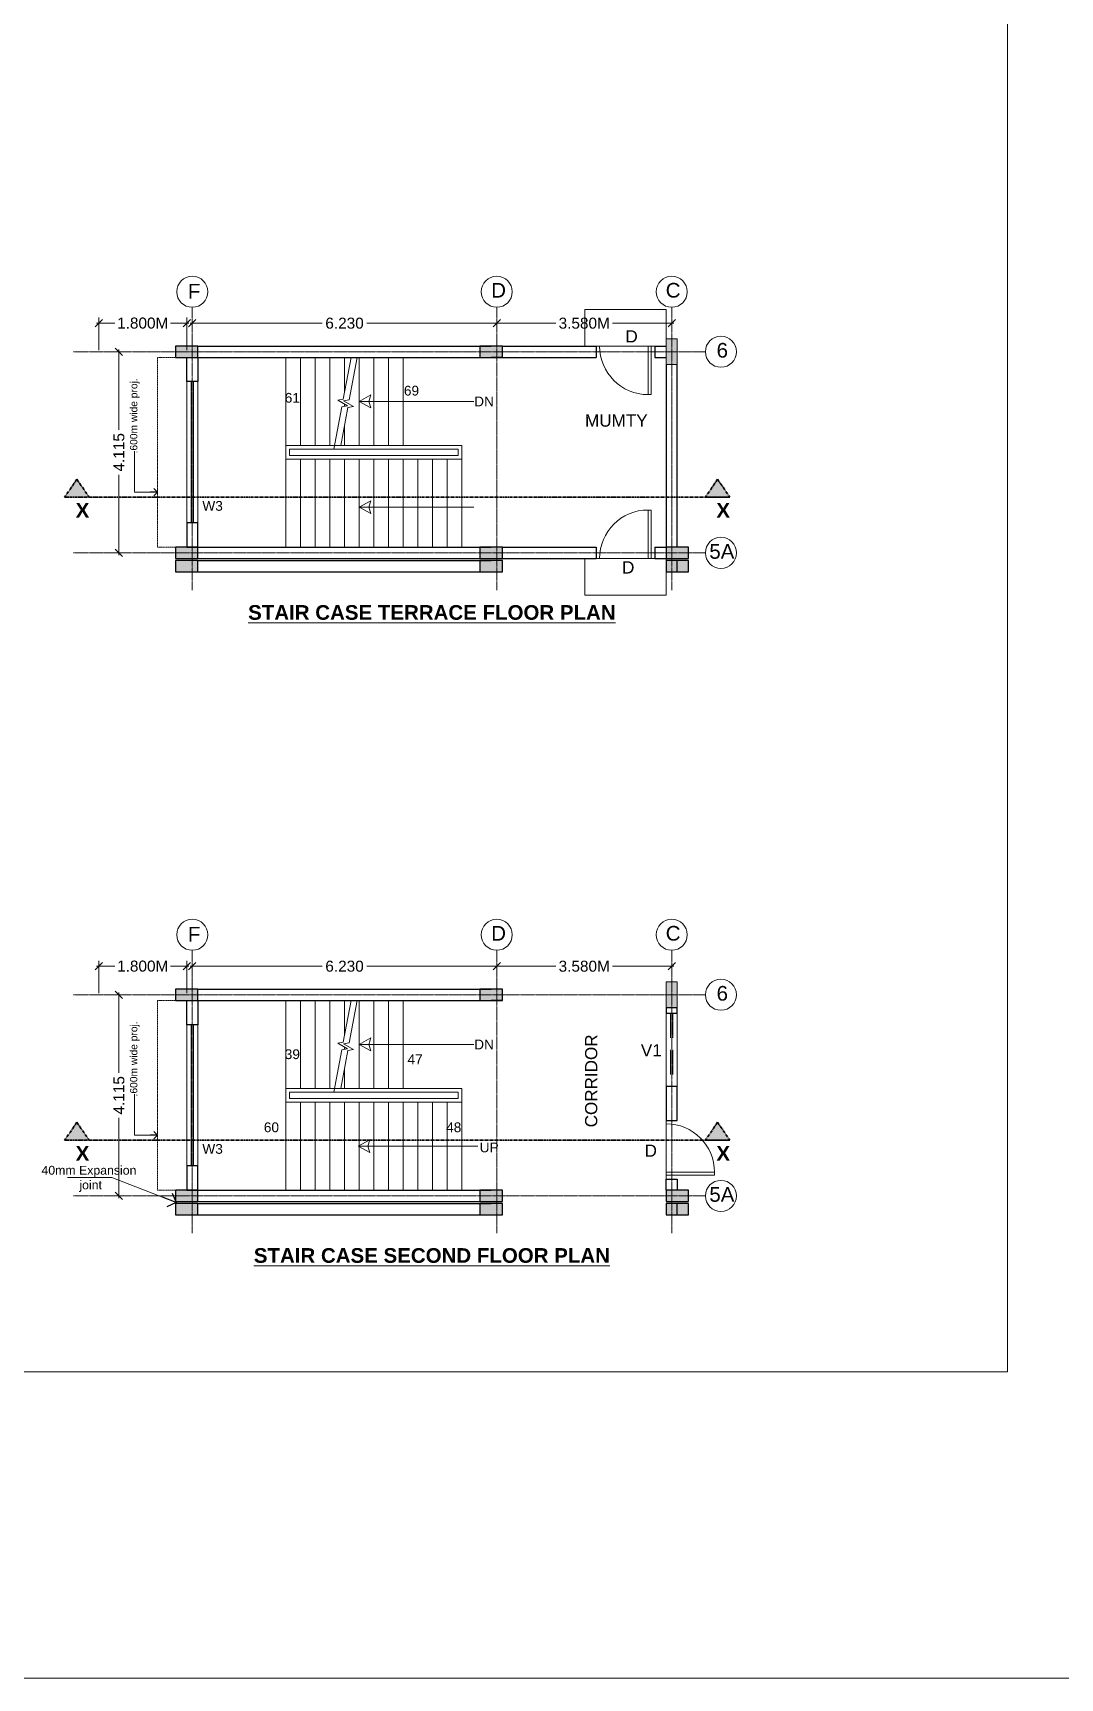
# Model space of a CAD drawing. Header units: metres. Extents: x 1545540 to 2027037, y 435419 to 693806.
# Drawn here: x 1655697 to 1676717, y 435419 to 469073 of the extents above; entities that cross this region are included whole.
import ezdxf

# ---------------------------------------------------------------- set-up
doc = ezdxf.new("R2010")
doc.units = ezdxf.units.M
doc.header["$LTSCALE"] = 1000
doc.header["$PDMODE"] = 35
doc.linetypes.add('CENTER', pattern=[2, 1.25, -0.25, 0.25, -0.25])
doc.linetypes.add('DASHED', pattern=[0.75, 0.5, -0.25])
doc.layers.get('Defpoints').update_dxf_attribs({"lineweight": 18})
for name, color, linetype, lineweight in [('- WALL', 7, 'Continuous', 30), ('Col-Hatch', 9, 'Continuous', 13), ('coloum hatch', 254, 'Continuous', 9), ('Column', 252, 'Continuous', 30), ('Dim', 6, 'Continuous', 15), ('dimension', 6, 'Continuous', 13), ('Door', 54, 'Continuous', 13), ('grid', 21, 'CENTER', 15), ('gride dimen', 3, 'Continuous', 13), ('Hidden', 1, 'DASHED', 18), ('Section Line', 135, 'CENTER', 35), ('Stair', 2, 'Continuous', 15), ('Text-1', 240, 'Continuous', 15), ('Ventilator', 6, 'DASHED', 18), ('Wall', 7, 'Continuous', 30), ('Window', 150, 'Continuous', 15), ('Window-Wall', 7, 'Continuous', 18)]:
    doc.layers.add(name, color=color, linetype=linetype, lineweight=lineweight)
doc.styles.add('dim-stylus bt', font='arial.ttf')
doc.styles.add('L120', font='simplex.shx', dxfattribs={"height": 1})
doc.styles.add('style1', font='')
doc.styles.get('style1').set_extended_font_data('Century Gothic')
doc.dimstyles.new('1      100 (big)', dxfattribs={"dimscale": 75, "dimtxt": 5, "dimasz": 3.5, "dimexe": 1.5, "dimexo": 2, "dimgap": 1, "dimtad": 0, "dimdec": 3, "dimlfac": 0.001, "dimzin": 0, "dimdsep": 46, "dimtxsty": 'dim-stylus bt', "dimblk": 'OBLIQUE', "dimcen": 0, "dimdle": 0.6, "dimclrd": 256, "dimclre": 7, "dimclrt": 256, "dimadec": 0, "dimazin": 0, "dimtfac": 0.7, "dimtdec": 3, "dimtofl": 0, "dimtmove": 1, "dimatfit": 3, "dimldrblk": 'OPEN90', "dimfxl": 0, "dimtolj": 1, "dimtzin": 0, "dimlwd": 15, "dimlwe": 15, "dimarcsym": 0})

# ---------------------------------------------------------------- blocks, each defined once
blk = doc.blocks.new('CC')
at = {"layer": 'Col-Hatch', "ltscale": 0.05}
blk.add_hatch(color=256, dxfattribs=at).paths.add_polyline_path([(4078.606, 341.328), (4078.606, 341.098), (4079.066, 341.098), (4079.066, 341.328)])
at = {"layer": 'Column'}
blk.add_lwpolyline([(4078.606, 341.328), (4079.066, 341.328), (4079.066, 341.098), (4078.606, 341.098)], close=True, dxfattribs=at)
blk = doc.blocks.new('DFG')
at = {"layer": 'Col-Hatch', "ltscale": 0.05}
blk.add_hatch(color=256, dxfattribs=at).paths.add_polyline_path([(3557.561, -332.074), (3557.561, -332.304), (3557.031, -332.304), (3557.031, -332.074)])
blk.add_lwpolyline([(3557.561, -332.074), (3557.561, -332.304), (3557.031, -332.304), (3557.031, -332.074), (3557.561, -332.074)], dxfattribs=at)
blk = doc.blocks.new('_Oblique')
at = {"color": 0, "linetype": 'ByBlock', "lineweight": -2}
blk.add_line((-0.5, -0.5), (0.5, 0.5), dxfattribs=at)
blk = doc.blocks.new('*D59')
at = {"layer": 'Defpoints', "color": 0, "ltscale": 0.05, "transparency": 16777216}
for p in [(1658844, 449982), (1657044, 449282), (1658844, 449282)]:
    blk.add_point(p, dxfattribs=at)
at = {"layer": 'gride dimen', "lineweight": 15, "ltscale": 0.05, "transparency": 16777216}
for p, q in [((1656999, 449982), (1657374, 449982)), ((1658889, 449982), (1658514, 449982))]:
    blk.add_line(p, q, dxfattribs=at)
at = {"layer": 'gride dimen', "color": 7, "lineweight": 15, "ltscale": 0.05, "transparency": 16777216}
for p, q in [((1657044, 449432), (1657044, 450094)), ((1658844, 449432), (1658844, 450094))]:
    blk.add_line(p, q, dxfattribs=at)
at = {"layer": 'gride dimen', "lineweight": 15, "ltscale": 0.05, "transparency": 16777216, "xscale": 150, "yscale": 150, "zscale": 150, "rotation": 180}
blk.add_blockref('_Oblique', (1657044, 449982), dxfattribs=at)
at = {"layer": 'gride dimen', "lineweight": 15, "ltscale": 0.05, "transparency": 16777216, "xscale": 150, "yscale": 150, "zscale": 150}
blk.add_blockref('_Oblique', (1658844, 449982), dxfattribs=at)
at = {"layer": 'gride dimen', "ltscale": 0.05, "transparency": 16777216, "insert": (1657944, 449982), "char_height": 225, "attachment_point": 5, "style": 'dim-stylus bt'}
blk.add_mtext('\\A1;1.800M', dxfattribs=at)
blk = doc.blocks.new('_Open90')
at = {"color": 0, "linetype": 'ByBlock', "lineweight": -2}
for p, q in [((0, 0), (-1, 0)), ((-0.5, 0.5), (0, 0)), ((0, 0), (-0.5, -0.5))]:
    blk.add_line(p, q, dxfattribs=at)
blk = doc.blocks.new('D1')
at = {"layer": 'Door', "ltscale": 0.05}
blk.add_line((1615726, 654826), (1615726, 656026), dxfattribs=at)
blk.add_lwpolyline([(1615726, 654904), (1614735, 654904), (1614735, 654964), (1615726, 654964), (1615726, 654904)], dxfattribs=at)
blk.add_arc((1615726, 654964), 992, 90, 180, dxfattribs=at)
blk = doc.blocks.new('*D60')
at = {"layer": 'Defpoints', "color": 0, "ltscale": 0.05, "transparency": 16777216}
for p in [(1658959, 449980), (1658959, 449980), (1665189, 449980)]:
    blk.add_point(p, dxfattribs=at)
at = {"layer": 'gride dimen', "lineweight": 15, "ltscale": 0.05, "transparency": 16777216}
for p, q in [((1658914, 449980), (1661619, 449980)), ((1665234, 449980), (1662529, 449980))]:
    blk.add_line(p, q, dxfattribs=at)
at = {"layer": 'gride dimen', "color": 7, "lineweight": 15, "ltscale": 0.05, "transparency": 16777216}
for p, q in [((1658959, 450130), (1658959, 450093)), ((1665189, 450130), (1665189, 450093))]:
    blk.add_line(p, q, dxfattribs=at)
at = {"layer": 'gride dimen', "lineweight": 15, "ltscale": 0.05, "transparency": 16777216, "xscale": 150, "yscale": 150, "zscale": 150, "rotation": 180}
blk.add_blockref('_Oblique', (1658959, 449980), dxfattribs=at)
at = {"layer": 'gride dimen', "lineweight": 15, "ltscale": 0.05, "transparency": 16777216, "xscale": 150, "yscale": 150, "zscale": 150}
blk.add_blockref('_Oblique', (1665189, 449980), dxfattribs=at)
at = {"layer": 'gride dimen', "ltscale": 0.05, "transparency": 16777216, "insert": (1662074, 449980), "char_height": 225, "attachment_point": 5, "style": 'dim-stylus bt'}
blk.add_mtext('\\A1;6.230 ', dxfattribs=at)
blk = doc.blocks.new('*D61')
at = {"layer": 'Defpoints', "color": 0, "ltscale": 0.05, "transparency": 16777216}
for p in [(1657457, 449397), (1657457, 445282), (1657457, 445282)]:
    blk.add_point(p, dxfattribs=at)
at = {"layer": 'gride dimen', "color": 7, "lineweight": 15, "ltscale": 0.05, "transparency": 16777216}
for p, q in [((1657307, 449397), (1657345, 449397)), ((1657307, 445282), (1657345, 445282))]:
    blk.add_line(p, q, dxfattribs=at)
at = {"layer": 'gride dimen', "lineweight": 15, "ltscale": 0.05, "transparency": 16777216}
for p, q in [((1657457, 449442), (1657457, 447800)), ((1657457, 445237), (1657457, 446880))]:
    blk.add_line(p, q, dxfattribs=at)
at = {"layer": 'gride dimen', "lineweight": 15, "ltscale": 0.05, "transparency": 16777216, "xscale": 150, "yscale": 150, "zscale": 150}
for p, rotation in [((1657457, 449397), 90), ((1657457, 445282), 270)]:
    blk.add_blockref('_Oblique', p, dxfattribs=dict(at, rotation=rotation))
at = {"layer": 'gride dimen', "ltscale": 0.05, "transparency": 16777216, "insert": (1657457, 447340), "char_height": 225, "attachment_point": 5, "rotation": 90, "style": 'dim-stylus bt'}
blk.add_mtext('\\A1;4.115 ', dxfattribs=at)
blk = doc.blocks.new('*D62')
at = {"layer": 'Defpoints', "color": 0, "ltscale": 0.05, "transparency": 16777216}
for p in [(1665189, 449980), (1668769, 449980), (1668769, 449980)]:
    blk.add_point(p, dxfattribs=at)
at = {"layer": 'gride dimen', "lineweight": 15, "ltscale": 0.05, "transparency": 16777216}
for p, q in [((1665144, 449980), (1666398, 449980)), ((1668814, 449980), (1667560, 449980))]:
    blk.add_line(p, q, dxfattribs=at)
at = {"layer": 'gride dimen', "color": 7, "lineweight": 15, "ltscale": 0.05, "transparency": 16777216}
for p, q in [((1665189, 450130), (1665189, 450093)), ((1668769, 450130), (1668769, 450093))]:
    blk.add_line(p, q, dxfattribs=at)
at = {"layer": 'gride dimen', "lineweight": 15, "ltscale": 0.05, "transparency": 16777216, "xscale": 150, "yscale": 150, "zscale": 150, "rotation": 180}
blk.add_blockref('_Oblique', (1665189, 449980), dxfattribs=at)
at = {"layer": 'gride dimen', "lineweight": 15, "ltscale": 0.05, "transparency": 16777216, "xscale": 150, "yscale": 150, "zscale": 150}
blk.add_blockref('_Oblique', (1668769, 449980), dxfattribs=at)
at = {"layer": 'gride dimen', "ltscale": 0.05, "transparency": 16777216, "insert": (1666979, 449980), "char_height": 225, "attachment_point": 5, "style": 'dim-stylus bt'}
blk.add_mtext('\\A1;3.580M', dxfattribs=at)
blk = doc.blocks.new('*D63')
at = {"layer": 'Defpoints', "color": 0, "ltscale": 0.05, "transparency": 16777216}
for p in [(1658844, 463136), (1657044, 462436), (1658844, 462436)]:
    blk.add_point(p, dxfattribs=at)
at = {"layer": 'gride dimen', "lineweight": 15, "ltscale": 0.05, "transparency": 16777216}
for p, q in [((1656999, 463136), (1657374, 463136)), ((1658889, 463136), (1658514, 463136))]:
    blk.add_line(p, q, dxfattribs=at)
at = {"layer": 'gride dimen', "color": 7, "lineweight": 15, "ltscale": 0.05, "transparency": 16777216}
for p, q in [((1657044, 462586), (1657044, 463248)), ((1658844, 462586), (1658844, 463248))]:
    blk.add_line(p, q, dxfattribs=at)
at = {"layer": 'gride dimen', "lineweight": 15, "ltscale": 0.05, "transparency": 16777216, "xscale": 150, "yscale": 150, "zscale": 150, "rotation": 180}
blk.add_blockref('_Oblique', (1657044, 463136), dxfattribs=at)
at = {"layer": 'gride dimen', "lineweight": 15, "ltscale": 0.05, "transparency": 16777216, "xscale": 150, "yscale": 150, "zscale": 150}
blk.add_blockref('_Oblique', (1658844, 463136), dxfattribs=at)
at = {"layer": 'gride dimen', "ltscale": 0.05, "transparency": 16777216, "insert": (1657944, 463136), "char_height": 225, "attachment_point": 5, "style": 'dim-stylus bt'}
blk.add_mtext('\\A1;1.800M', dxfattribs=at)
blk = doc.blocks.new('*D64')
at = {"layer": 'Defpoints', "color": 0, "ltscale": 0.05, "transparency": 16777216}
for p in [(1658959, 463134), (1658959, 463134), (1665189, 463134)]:
    blk.add_point(p, dxfattribs=at)
at = {"layer": 'gride dimen', "lineweight": 15, "ltscale": 0.05, "transparency": 16777216}
for p, q in [((1658914, 463134), (1661619, 463134)), ((1665234, 463134), (1662529, 463134))]:
    blk.add_line(p, q, dxfattribs=at)
at = {"layer": 'gride dimen', "color": 7, "lineweight": 15, "ltscale": 0.05, "transparency": 16777216}
for p, q in [((1658959, 463284), (1658959, 463247)), ((1665189, 463284), (1665189, 463247))]:
    blk.add_line(p, q, dxfattribs=at)
at = {"layer": 'gride dimen', "lineweight": 15, "ltscale": 0.05, "transparency": 16777216, "xscale": 150, "yscale": 150, "zscale": 150, "rotation": 180}
blk.add_blockref('_Oblique', (1658959, 463134), dxfattribs=at)
at = {"layer": 'gride dimen', "lineweight": 15, "ltscale": 0.05, "transparency": 16777216, "xscale": 150, "yscale": 150, "zscale": 150}
blk.add_blockref('_Oblique', (1665189, 463134), dxfattribs=at)
at = {"layer": 'gride dimen', "ltscale": 0.05, "transparency": 16777216, "insert": (1662074, 463134), "char_height": 225, "attachment_point": 5, "style": 'dim-stylus bt'}
blk.add_mtext('\\A1;6.230 ', dxfattribs=at)
blk = doc.blocks.new('*D65')
at = {"layer": 'Defpoints', "color": 0, "ltscale": 0.05, "transparency": 16777216}
for p in [(1657457, 462551), (1657457, 458436), (1657457, 458436)]:
    blk.add_point(p, dxfattribs=at)
at = {"layer": 'gride dimen', "color": 7, "lineweight": 15, "ltscale": 0.05, "transparency": 16777216}
for p, q in [((1657307, 462551), (1657345, 462551)), ((1657307, 458436), (1657345, 458436))]:
    blk.add_line(p, q, dxfattribs=at)
at = {"layer": 'gride dimen', "lineweight": 15, "ltscale": 0.05, "transparency": 16777216}
for p, q in [((1657457, 462596), (1657457, 460954)), ((1657457, 458391), (1657457, 460034))]:
    blk.add_line(p, q, dxfattribs=at)
at = {"layer": 'gride dimen', "lineweight": 15, "ltscale": 0.05, "transparency": 16777216, "xscale": 150, "yscale": 150, "zscale": 150}
for p, rotation in [((1657457, 462551), 90), ((1657457, 458436), 270)]:
    blk.add_blockref('_Oblique', p, dxfattribs=dict(at, rotation=rotation))
at = {"layer": 'gride dimen', "ltscale": 0.05, "transparency": 16777216, "insert": (1657457, 460494), "char_height": 225, "attachment_point": 5, "rotation": 90, "style": 'dim-stylus bt'}
blk.add_mtext('\\A1;4.115 ', dxfattribs=at)
blk = doc.blocks.new('*D66')
at = {"layer": 'Defpoints', "color": 0, "ltscale": 0.05, "transparency": 16777216}
for p in [(1665189, 463134), (1668769, 463134), (1668769, 463134)]:
    blk.add_point(p, dxfattribs=at)
at = {"layer": 'gride dimen', "lineweight": 15, "ltscale": 0.05, "transparency": 16777216}
for p, q in [((1665144, 463134), (1666398, 463134)), ((1668814, 463134), (1667560, 463134))]:
    blk.add_line(p, q, dxfattribs=at)
at = {"layer": 'gride dimen', "color": 7, "lineweight": 15, "ltscale": 0.05, "transparency": 16777216}
for p, q in [((1665189, 463284), (1665189, 463247)), ((1668769, 463284), (1668769, 463247))]:
    blk.add_line(p, q, dxfattribs=at)
at = {"layer": 'gride dimen', "lineweight": 15, "ltscale": 0.05, "transparency": 16777216, "xscale": 150, "yscale": 150, "zscale": 150, "rotation": 180}
blk.add_blockref('_Oblique', (1665189, 463134), dxfattribs=at)
at = {"layer": 'gride dimen', "lineweight": 15, "ltscale": 0.05, "transparency": 16777216, "xscale": 150, "yscale": 150, "zscale": 150}
blk.add_blockref('_Oblique', (1668769, 463134), dxfattribs=at)
at = {"layer": 'gride dimen', "ltscale": 0.05, "transparency": 16777216, "insert": (1666979, 463134), "char_height": 225, "attachment_point": 5, "style": 'dim-stylus bt'}
blk.add_mtext('\\A1;3.580M', dxfattribs=at)

msp = doc.modelspace()

# ---------------------------------------------------------------- hatches: boundary and pattern name
at = {"layer": 'Col-Hatch', "ltscale": 0.05}
for points in [[(1659073.8225, 462666.2658), (1659073.8225, 462436.2658), (1658613.8225, 462436.2658), (1658613.8225, 462666.2658)], [(1665303.8225, 462666.2658), (1665303.8225, 462436.2658), (1664843.8225, 462436.2658), (1664843.8225, 462666.2658)], [(1659073.8225, 458551.2658), (1659073.8225, 458321.2658), (1658613.8225, 458321.2658), (1658613.8225, 458551.2658)], [(1665303.8225, 458551.2658), (1665303.8225, 458321.2658), (1664843.8225, 458321.2658), (1664843.8225, 458551.2658)], [(1659073.8225, 449512.3436), (1659073.8225, 449282.3436), (1658613.8225, 449282.3436), (1658613.8225, 449512.3436)], [(1665303.8225, 449512.3436), (1665303.8225, 449282.3436), (1664843.8225, 449282.3436), (1664843.8225, 449512.3436)], [(1659073.8225, 445397.3436), (1659073.8225, 445167.3436), (1658613.8225, 445167.3436), (1658613.8225, 445397.3436)], [(1665303.8225, 445397.3436), (1665303.8225, 445167.3436), (1664843.8225, 445167.3436), (1664843.8225, 445397.3436)]]:
    msp.add_hatch(color=256, dxfattribs=at).paths.add_polyline_path(points)
at = {"layer": 'Section Line', "ltscale": 0.05}
for points in [[(1656596.5453, 459943.2608), (1656346.4792, 459573.3327), (1656846.6114, 459573.3327)], [(1669707.8174, 459943.2608), (1669457.7513, 459573.3327), (1669957.8835, 459573.3327)], [(1656596.5453, 446789.3386), (1656346.4792, 446419.4104), (1656846.6114, 446419.4104)], [(1669707.8174, 446789.3386), (1669457.7513, 446419.4104), (1669957.8835, 446419.4104)]]:
    msp.add_hatch(color=256, dxfattribs=at).paths.add_polyline_path(points)

# ---------------------------------------------------------------- linework, layer by layer
at = {"layer": '- WALL'}
for p, q in [((1659073.8225, 462666.2658), (1665073.8225, 462666.2658)), ((1659073.8225, 462436.2658), (1665073.8225, 462436.2658)), ((1665303.8225, 462436.2658), (1665073.8225, 462436.2658)), ((1665303.8225, 462436.2658), (1665303.8225, 462666.2658)), ((1665303.8225, 462666.2658), (1667223.8225, 462666.2658)), ((1665303.8225, 462436.2658), (1667223.8225, 462436.2658)), ((1667223.8225, 462666.2658), (1667223.8225, 462436.2658)), ((1668423.8225, 462666.2658), (1668423.8225, 462436.2658)), ((1668423.8225, 462666.2658), (1668653.8225, 462666.2658)), ((1668423.8225, 462436.2658), (1668653.8225, 462436.2658)), ((1668653.8225, 462286.2658), (1668653.8225, 458551.2658)), ((1668883.8225, 458551.2658), (1668883.8225, 462286.2658)), ((1659073.8225, 458551.2658), (1665073.8225, 458551.2658)), ((1665303.8225, 458551.2658), (1667223.8225, 458551.2658)), ((1667223.8225, 458551.2658), (1667223.8225, 458321.2658)), ((1668423.8225, 458551.2658), (1668423.8225, 458321.2658)), ((1668423.8225, 458551.2658), (1668653.8225, 458551.2658)), ((1659073.8225, 458321.2658), (1665073.8225, 458321.2658)), ((1659073.8225, 458281.2658), (1665073.8225, 458281.2658)), ((1659073.8225, 458281.2658), (1665073.8225, 458281.2658)), ((1659073.8225, 458051.2658), (1665073.8225, 458051.2658)), ((1659073.8225, 458051.2658), (1665073.8225, 458051.2658)), ((1665303.8225, 458321.2658), (1667223.8225, 458321.2658)), ((1668423.8225, 458321.2658), (1668653.8225, 458321.2658)), ((1668883.8225, 458051.2658), (1668883.8225, 458281.2658)), ((1668883.8225, 458051.2658), (1668883.8225, 458281.2658)), ((1659073.8225, 449512.3436), (1665073.8225, 449512.3436)), ((1665303.8225, 449282.3436), (1665303.8225, 449512.3436)), ((1659073.8225, 449282.3436), (1665073.8225, 449282.3436)), ((1665303.8225, 449282.3436), (1665073.8225, 449282.3436)), ((1659073.8225, 445397.3436), (1665073.8225, 445397.3436)), ((1659073.8225, 445167.3436), (1665073.8225, 445167.3436)), ((1659073.8225, 445127.3436), (1665073.8225, 445127.3436)), ((1659073.8225, 445127.3436), (1665073.8225, 445127.3436)), ((1668883.8225, 444897.3436), (1668883.8225, 445127.3436)), ((1668883.8225, 444897.3436), (1668883.8225, 445127.3436)), ((1659073.8225, 444897.3436), (1665073.8225, 444897.3436)), ((1659073.8225, 444897.3436), (1665073.8225, 444897.3436))]:
    msp.add_line(p, q, dxfattribs=at)
for points in [[(1659073.8225, 461938.7658), (1658843.8225, 461938.7658), (1658843.8225, 462436.2658), (1659073.8225, 462436.2658)], [(1659073.8225, 459048.7658), (1658843.8225, 459048.7658), (1658843.8225, 458551.2658), (1659073.8225, 458551.2658)], [(1659073.8225, 448784.8436), (1658843.8225, 448784.8436), (1658843.8225, 449282.3436), (1659073.8225, 449282.3436)], [(1668653.8223, 449017.3435), (1668883.8225, 449017.3435), (1668883.8225, 449132.3436), (1668653.8223, 449132.3436)], [(1668883.8225, 447517.3435), (1668653.8225, 447517.3435), (1668653.8225, 446827.3434), (1668883.8225, 446827.3434)], [(1659073.8225, 445894.8436), (1658843.8225, 445894.8436), (1658843.8225, 445397.3436), (1659073.8225, 445397.3436)], [(1668653.8223, 445627.3435), (1668883.8223, 445627.3435), (1668883.8223, 445397.3435), (1668653.8223, 445397.3435)]]:
    msp.add_lwpolyline(points, close=True, dxfattribs=at)
at = {"layer": 'Column'}
for points in [[(1659073.8225, 462666.2658), (1658613.8225, 462666.2658), (1658613.8225, 462436.2658), (1659073.8225, 462436.2658)], [(1665303.8225, 462666.2658), (1664843.8225, 462666.2658), (1664843.8225, 462436.2658), (1665303.8225, 462436.2658)], [(1659073.8225, 458551.2658), (1658613.8225, 458551.2658), (1658613.8225, 458321.2658), (1659073.8225, 458321.2658)], [(1665303.8225, 458551.2658), (1664843.8225, 458551.2658), (1664843.8225, 458321.2658), (1665303.8225, 458321.2658)], [(1659073.8225, 449512.3436), (1658613.8225, 449512.3436), (1658613.8225, 449282.3436), (1659073.8225, 449282.3436)], [(1665303.8225, 449512.3436), (1664843.8225, 449512.3436), (1664843.8225, 449282.3436), (1665303.8225, 449282.3436)], [(1659073.8225, 445397.3436), (1658613.8225, 445397.3436), (1658613.8225, 445167.3436), (1659073.8225, 445167.3436)], [(1665303.8225, 445397.3436), (1664843.8225, 445397.3436), (1664843.8225, 445167.3436), (1665303.8225, 445167.3436)]]:
    msp.add_lwpolyline(points, close=True, dxfattribs=at)
at = {"layer": 'Defpoints', "ltscale": 50}
msp.add_line((2027037.0061, 435418.7361), (1545539.6716, 435418.7361), dxfattribs=at)
msp.add_lwpolyline([(1638071.615, 486873.9158), (1675643.3588, 486873.9158), (1675643.3588, 441684.911), (1638071.615, 441684.911)], close=True, dxfattribs=at)
at = {"layer": 'Dim'}
for p, q in [((1661773.1931, 461536.2658), (1661773.398, 461536.2658)), ((1662373.398, 461536.2658), (1662614.5551, 461667.209)), ((1662373.398, 461536.2658), (1664721.6481, 461536.2658)), ((1662373.398, 461536.2658), (1662614.5551, 461405.3226)), ((1662614.5551, 461667.209), (1662568.6135, 461536.2658)), ((1662614.5551, 461405.3226), (1662568.6135, 461536.2658)), ((1662373.398, 459370.7724), (1662614.5551, 459501.7156)), ((1662614.5551, 459501.7156), (1662568.6135, 459370.7724)), ((1662373.398, 459370.7724), (1664721.6481, 459370.7724)), ((1662373.398, 459370.7724), (1662614.5551, 459239.8292)), ((1662614.5551, 459239.8292), (1662568.6135, 459370.7724)), ((1661773.1931, 448382.3436), (1661773.398, 448382.3436)), ((1662373.398, 448382.3436), (1662614.5551, 448513.2868)), ((1662373.398, 448382.3436), (1664721.6481, 448382.3436)), ((1662373.398, 448382.3436), (1662614.5551, 448251.4004)), ((1662614.5551, 448513.2868), (1662568.6135, 448382.3436)), ((1662614.5551, 448251.4004), (1662568.6135, 448382.3436)), ((1662373.398, 446297.3436), (1664801.5911, 446297.3436))]:
    msp.add_line(p, q, dxfattribs=at)
msp.add_lwpolyline([(1662549.0272, 446298.9587), (1662594.9688, 446429.9019), (1662353.8118, 446298.9587), (1662594.9688, 446168.0155)], close=True, dxfattribs=at)
at = {"layer": 'grid', "ltscale": 0.01}
for p, q in [((1658958.8221, 463460.4721), (1658958.8221, 457673.8239)), ((1665188.8225, 463460.4721), (1665188.8225, 457673.8239)), ((1668768.8225, 463460.4721), (1668768.8225, 457673.8239)), ((1656518.429, 462551.2658), (1669458.7075, 462551.2658)), ((1656518.429, 458436.2658), (1669458.7075, 458436.2658)), ((1658958.8221, 450306.5499), (1658958.8221, 444519.9017)), ((1665188.8225, 450306.5499), (1665188.8225, 444519.9017)), ((1668768.8225, 450306.5499), (1668768.8225, 444519.9017)), ((1656518.429, 449397.3436), (1669458.7075, 449397.3436)), ((1656518.429, 445282.3436), (1669458.7075, 445282.3436))]:
    msp.add_line(p, q, dxfattribs=at)
at = {"layer": 'gride dimen', "ltscale": 0.05}
for centre in [(1658958.8221, 463778.5793), (1665188.8225, 463778.5793), (1668768.8225, 463778.5793), (1669776.8147, 462551.2658), (1669776.8147, 458436.2658), (1658958.8221, 450624.6571), (1665188.8225, 450624.6571), (1668768.8225, 450624.6571), (1669776.8147, 449397.3436), (1669776.8147, 445282.3436)]:
    msp.add_circle(centre, 318.1072, dxfattribs=at)
at = {"layer": 'Hidden', "ltscale": 800}
for p, q in [((1666993.8224, 462666.2658), (1666993.8224, 463416.2658)), ((1666993.8224, 463416.2658), (1668653.8224, 463416.2658)), ((1668653.8225, 462666.2658), (1668653.8224, 463416.2658)), ((1666993.8224, 458321.2658), (1666993.8224, 457571.2658)), ((1668653.8225, 458321.2658), (1668653.8224, 457571.2658)), ((1666993.8224, 457571.2658), (1668653.8224, 457571.2658))]:
    msp.add_line(p, q, dxfattribs=at)
at = {"layer": 'Hidden', "color": 1, "ltscale": 0.005}
for p, q in [((1658843.8225, 462436.2658), (1658243.8225, 462436.2658)), ((1658243.8225, 462436.2658), (1658243.8225, 458551.2658)), ((1658843.8225, 458551.2658), (1658243.8225, 458551.2658)), ((1658843.8225, 449282.3436), (1658243.8225, 449282.3436)), ((1658243.8225, 449282.3436), (1658243.8225, 445397.3436)), ((1658843.8225, 445397.3436), (1658243.8225, 445397.3436))]:
    msp.add_line(p, q, dxfattribs=at)
at = {"layer": 'Section Line', "ltscale": 0.05}
for p, q in [((1656596.5453, 459943.2608), (1656346.4792, 459573.3327)), ((1656596.5453, 459943.2608), (1656846.6114, 459573.3327)), ((1669707.8174, 459943.2608), (1669457.7513, 459573.3327)), ((1669707.8174, 459943.2608), (1669957.8835, 459573.3327)), ((1656346.4792, 459573.3327), (1669957.8835, 459573.3327)), ((1656346.4792, 459573.3327), (1656846.6114, 459573.3327)), ((1669457.7513, 459573.3327), (1669957.8835, 459573.3327)), ((1656596.5453, 446789.3386), (1656346.4792, 446419.4104)), ((1656596.5453, 446789.3386), (1656846.6114, 446419.4104)), ((1669707.8174, 446789.3386), (1669457.7513, 446419.4104)), ((1669707.8174, 446789.3386), (1669957.8835, 446419.4104)), ((1656346.4792, 446419.4104), (1669957.8835, 446419.4104)), ((1656346.4792, 446419.4104), (1656846.6114, 446419.4104)), ((1669457.7513, 446419.4104), (1669957.8835, 446419.4104))]:
    msp.add_line(p, q, dxfattribs=at)
at = {"layer": 'Stair'}
for p, q in [((1660873.398, 462436.2658), (1660873.398, 458551.2658)), ((1661173.398, 462436.2658), (1661173.398, 460636.2658)), ((1661473.398, 462436.2658), (1661473.398, 460636.2658)), ((1661773.398, 462436.2658), (1661773.398, 460636.2658)), ((1662073.398, 462436.2658), (1662073.398, 461715.9789)), ((1662373.398, 462436.2658), (1662373.398, 460636.2658)), ((1662673.398, 462436.2658), (1662673.398, 460636.2658)), ((1662973.398, 462436.2658), (1662973.398, 460636.2658)), ((1663273.398, 462436.2658), (1663273.398, 460636.2658)), ((1665073.8225, 462436.2658), (1664103.8225, 462436.2658)), ((1662073.398, 461549.8366), (1662073.398, 461536.2658)), ((1662073.398, 461477.2513), (1662073.398, 461432.4333)), ((1662073.398, 461051.8836), (1662073.398, 460636.2658)), ((1660873.398, 460636.2658), (1664473.398, 460636.2658)), ((1660948.398, 460561.2658), (1664398.398, 460561.2658)), ((1660948.398, 460561.2658), (1660948.398, 460426.2658)), ((1660948.398, 460426.2658), (1664398.398, 460426.2658)), ((1664398.398, 460426.2658), (1664398.398, 460561.2658)), ((1664473.398, 460351.2658), (1664473.398, 460636.2658)), ((1660873.398, 460351.2658), (1664473.398, 460351.2658)), ((1661173.398, 460351.2658), (1661173.398, 458551.2658)), ((1661473.398, 460351.2658), (1661473.398, 458551.2658)), ((1661773.398, 460351.2658), (1661773.398, 458551.2658)), ((1662073.398, 460351.2658), (1662073.398, 458551.2658)), ((1662373.398, 460351.2658), (1662373.398, 458551.2658)), ((1662673.398, 460351.2658), (1662673.398, 458551.2658)), ((1662973.398, 460351.2658), (1662973.398, 458551.2658)), ((1663273.398, 460351.2658), (1663273.398, 458551.2658)), ((1663573.398, 460351.2658), (1663573.398, 458551.2658)), ((1663873.398, 460351.2658), (1663873.398, 458551.2658)), ((1664173.398, 460351.2658), (1664173.398, 458551.2658)), ((1664473.398, 460351.2658), (1664473.398, 458551.2658)), ((1660873.398, 449282.3436), (1660873.398, 445397.3436)), ((1661173.398, 449282.3436), (1661173.398, 447482.3436)), ((1661473.398, 449282.3436), (1661473.398, 447482.3436)), ((1661773.398, 449282.3436), (1661773.398, 447482.3436)), ((1662073.398, 449282.3436), (1662073.398, 448562.0567)), ((1662373.398, 449282.3436), (1662373.398, 447482.3436)), ((1662673.398, 449282.3436), (1662673.398, 447482.3436)), ((1662973.398, 449282.3436), (1662973.398, 447482.3436)), ((1663273.398, 449282.3436), (1663273.398, 447482.3436)), ((1665073.8225, 449282.3436), (1664103.8225, 449282.3436)), ((1662073.398, 448395.9144), (1662073.398, 448382.3436)), ((1662073.398, 448323.3291), (1662073.398, 448278.511)), ((1662073.398, 447897.9614), (1662073.398, 447482.3436)), ((1660873.398, 447482.3436), (1664473.398, 447482.3436)), ((1660948.398, 447407.3436), (1664398.398, 447407.3436)), ((1660948.398, 447407.3436), (1660948.398, 447272.3436)), ((1660948.398, 447272.3436), (1664398.398, 447272.3436)), ((1664398.398, 447272.3436), (1664398.398, 447407.3436)), ((1664473.398, 447197.3436), (1664473.398, 447482.3436)), ((1660873.398, 447197.3436), (1664473.398, 447197.3436)), ((1661173.398, 447197.3436), (1661173.398, 445397.3436)), ((1661473.398, 447197.3436), (1661473.398, 445397.3436)), ((1661773.398, 447197.3436), (1661773.398, 445397.3436)), ((1662073.398, 447197.3436), (1662073.398, 445397.3436)), ((1662373.398, 447197.3436), (1662373.398, 445397.3436)), ((1662673.398, 447197.3436), (1662673.398, 445397.3436)), ((1662973.398, 447197.3436), (1662973.398, 445397.3436)), ((1663273.398, 447197.3436), (1663273.398, 445397.3436)), ((1663573.398, 447197.3436), (1663573.398, 445397.3436)), ((1663873.398, 447197.3436), (1663873.398, 445397.3436)), ((1664173.398, 447197.3436), (1664173.398, 445397.3436)), ((1664473.398, 447197.3436), (1664473.398, 445397.3436))]:
    msp.add_line(p, q, dxfattribs=at)
for points in [[(1662207.8091, 462436.2658), (1662047.7513, 461578.5421), (1661933.9252, 461559.6376), (1662132.62, 461442.269), (1662018.7939, 461423.3645), (1661857.9197, 460561.2658)], [(1662331.7344, 462436.2658), (1662169.2919, 461565.7629), (1662055.4658, 461546.8584), (1662254.1606, 461429.4897), (1662140.3345, 461410.5852), (1661995.8405, 460636.2658)], [(1662207.8091, 449282.3436), (1662047.7513, 448424.6199), (1661933.9252, 448405.7154), (1662132.62, 448288.3468), (1662018.7939, 448269.4423), (1661857.9197, 447407.3436)], [(1662331.7344, 449282.3436), (1662169.2919, 448411.8406), (1662055.4658, 448392.9361), (1662254.1606, 448275.5675), (1662140.3345, 448256.663), (1661995.8405, 447482.3436)]]:
    msp.add_lwpolyline(points, dxfattribs=at)
at = {"layer": 'Ventilator'}
for p, q in [((1668743.8223, 449017.3435), (1668743.8223, 447517.3434)), ((1668793.8223, 449017.3435), (1668793.8223, 447517.3434))]:
    msp.add_line(p, q, dxfattribs=at)
at = {"layer": 'Wall'}
msp.add_line((1668883.8223, 447517.3434), (1668653.8223, 447517.3434), dxfattribs=at)
at = {"layer": 'Window', "ltscale": 0.05}
for p, q in [((1658933.8225, 461938.7658), (1658933.8225, 459048.7658)), ((1658983.8225, 459048.7658), (1658983.8225, 461938.7658)), ((1658933.8225, 448784.8436), (1658933.8225, 445894.8436)), ((1658983.8225, 445894.8436), (1658983.8225, 448784.8436))]:
    msp.add_line(p, q, dxfattribs=at)
at = {"layer": 'Window-Wall'}
for p, q in [((1658843.8225, 461938.7658), (1658843.8225, 459048.7658)), ((1659073.8225, 459048.7658), (1659073.8225, 461938.7658)), ((1668653.8223, 449017.3435), (1668653.8223, 447517.3434)), ((1668883.8223, 447517.3434), (1668883.8223, 449017.3435)), ((1658843.8225, 448784.8436), (1658843.8225, 445894.8436)), ((1659073.8225, 445894.8436), (1659073.8225, 448784.8436))]:
    msp.add_line(p, q, dxfattribs=at)

# ---------------------------------------------------------------- block references
at = {"layer": 'coloum hatch', "xscale": -999.9999998279076, "yscale": 999.9999998279076, "zscale": 999.9999998279076, "rotation": 90}
for p in [(1336579.9379, 4019847.4637), (1336579.9379, 4006693.5415)]:
    msp.add_blockref('DFG', p, dxfattribs=at)
at = {"layer": 'coloum hatch', "ltscale": 0.05, "xscale": -999.9999998279076, "yscale": 999.9999998279076, "zscale": 999.9999998279076}
for p in [(5737679.8416, 117223.157), (5743909.8416, 117223.157), (5747719.8416, 117223.157), (5747719.8416, 117223.157), (5737679.8416, 116953.157), (5743909.8416, 116953.157), (5747719.8416, 116953.157), (5747719.8416, 116953.157), (5737679.8416, 104069.2348), (5743909.8416, 104069.2348), (5747719.8416, 104069.2348), (5747719.8416, 104069.2348), (5737679.8416, 103799.2348), (5743909.8416, 103799.2348), (5747719.8416, 103799.2348), (5747719.8416, 103799.2348)]:
    msp.add_blockref('CC', p, dxfattribs=at)
at = {"layer": 'Door', "ltscale": 0.05, "rotation": 90}
msp.add_blockref('D1', (2323249.6516, -1153059.8429), dxfattribs=at)
at = {"layer": 'Door', "ltscale": 0.05, "xscale": -1, "rotation": 90}
msp.add_blockref('D1', (2323249.6516, 2074047.3745), dxfattribs=at)
at = {"layer": 'Door', "ltscale": 0.05, "xscale": -1}
msp.add_blockref('D1', (3284379.9311, -209198.4857), dxfattribs=at)

# ---------------------------------------------------------------- texts
at = {"layer": 'gride dimen', "ltscale": 0.05, "char_height": 300, "width": 1299.406916, "attachment_point": 1, "rotation": 0.00000001, "style": 'L120'}
for s, insert in [('\\pi548.51;{\\fArial|b0|i0|c0|p34;F}', (1658319.3679, 463939.8928)), ('\\pi525.69;{\\fArial|b0|i0|c0|p34;D}', (1664549.3683, 463958.4274)), ('\\pi517.1;{\\fArial|b0|i0|c0|p34;C}', (1668129.3683, 463958.4274)), ('\\pi550.66;{\\fArial|b0|i0|c0|p34;6}', (1669137.3605, 462731.1138)), ('\\pi401.78;{\\fArial|b0|i0|c0|p34;5A}', (1669137.3605, 458616.1138)), ('\\pi548.51;{\\fArial|b0|i0|c0|p34;F}', (1658319.3679, 450785.9706)), ('\\pi525.69;{\\fArial|b0|i0|c0|p34;D}', (1664549.3683, 450804.5052)), ('\\pi517.1;{\\fArial|b0|i0|c0|p34;C}', (1668129.3683, 450804.5052)), ('\\pi550.66;{\\fArial|b0|i0|c0|p34;6}', (1669137.3605, 449577.1916)), ('\\pi401.78;{\\fArial|b0|i0|c0|p34;5A}', (1669137.3605, 445462.1916))]:
    msp.add_mtext(s, dxfattribs=dict(at, insert=insert))
at = {"layer": 'Section Line', "ltscale": 0.05, "char_height": 300, "width": 13334.919636, "attachment_point": 1, "style": 'style1'}
for insert in [(1656571.7125, 459455.4167), (1669682.9847, 459455.4167), (1656571.7125, 446301.4945), (1669682.9847, 446301.4945)]:
    msp.add_mtext('{\\fArial|b1|i0|c0|p34;X}', dxfattribs=dict(at, insert=insert))
at = {"layer": 'Text-1'}
for s, insert, char_height, width, attachment_point, rotation, style in [('\\pi546.36;{\\fArial|b0|i0|c0|p34;D}', (1667275.7617, 462990.4577), 250, 1299.406916, 1, 0.00000001, 'L120'), ('.600m wide proj.', (1657781.7818, 461239.328), 150, 3312.957103, 5, 90, 'dim-stylus bt'), ('\\pi546.36;{\\fArial|b0|i0|c0|p34;D}', (1667206.9539, 458264.2058), 250, 1299.406916, 1, 0.00000001, 'L120'), ('.600m wide proj.', (1657781.7818, 448085.4057), 150, 3312.957103, 5, 90, 'dim-stylus bt'), ('\\pi-290.1;{\\fArial|b0|i0|c0|p34;CORRIDOR}', (1666996.2453, 446974.7755), 250, 1299.406916, 1, 90.00000001, 'L120'), ('\\pi468.94;{\\fArial|b0|i0|c0|p34;V1}', (1667668.6563, 448384.9755), 250, 1299.406916, 1, 0.00000001, 'L120'), ('\\pi546.36;{\\fArial|b0|i0|c0|p34;D}', (1667668.6563, 446333.1958), 250, 1299.406916, 1, 0.00000001, 'L120')]:
    msp.add_mtext(s, dxfattribs=dict(at, insert=insert, char_height=char_height, width=width, attachment_point=attachment_point, rotation=rotation, style=style))
at = {"layer": 'Text-1', "attachment_point": 5, "style": 'dim-stylus bt'}
for s, insert, char_height, width in [('69', (1663444.2179, 461753.2606), 200, 3312.957103), ('61', (1661005.7968, 461606.6359), 200, 3312.957103), ('DN', (1664928.8634, 461533.9766), 200, 3312.957103), ('\\PMUMTY', (1667635.8413, 461349.3059), 250, 3312.957103), ('W3', (1659373.9895, 459396.2643), 200, 3312.957103), ('{\\fArial|b1|i0|c0|p34;\\LSTAIR CASE TERRACE FLOOR PLAN}', (1663861.4108, 457215.6782), 300, 8914.099081), ('39', (1661005.7968, 448179.7168), 200, 3312.957103), ('DN', (1664928.8634, 448380.0543), 200, 3312.957103), ('47', (1663517.614, 448076.4056), 200, 3312.957103), ('60', (1660577.634, 446684.5147), 200, 3312.957103), ('48', (1664309.0252, 446684.5147), 200, 3312.957103), ('W3', (1659373.9895, 446242.342), 200, 3312.957103), ('UP', (1665033.7311, 446272.927), 200, 3312.957103), ('40mm Expansion\\P joint', (1656843.4705, 445630.3696), 180, 2687.401952), ('{\\fArial|b1|i0|c0|p34;\\LSTAIR CASE SECOND FLOOR PLAN}', (1663861.4108, 444061.756), 300, 8914.099081)]:
    msp.add_mtext(s, dxfattribs=dict(at, insert=insert, char_height=char_height, width=width))

# ---------------------------------------------------------------- dimensions: what is measured, and where the dimension line sits
at = {"layer": 'gride dimen', "ltscale": 0.05}
for base, p1, p2, picture, middle in [((1658843.8225, 463135.5821), (1657043.8225, 462436.2658), (1658843.8225, 462436.2658), '*D63', (1657943.8225, 463135.5821)), ((1658843.8225, 449981.6598), (1657043.8225, 449282.3436), (1658843.8225, 449282.3436), '*D59', (1657943.8225, 449981.6598))]:
    dim = msp.add_linear_dim(base=base, p1=p1, p2=p2, angle=0, dimstyle='1      100 (big)', override={"dimtxt": 3, "dimasz": 2, "dimpost": 'M\\X'}, dxfattribs=at)
    dim.commit()
    dim.dimension.update_dxf_attribs({"geometry": picture, "text_midpoint": middle, "dimtype": 161})
for base, p1, p2, picture, middle in [((1658958.8221, 463134.1906), (1665188.8225, 463134.1906), (1658958.8221, 463134.1906), '*D64', (1662073.8223, 463134.1906)), ((1658958.8221, 449980.2683), (1665188.8225, 449980.2683), (1658958.8221, 449980.2683), '*D60', (1662073.8223, 449980.2683))]:
    dim = msp.add_linear_dim(base=base, p1=p1, p2=p2, text='6.230 ', dimstyle='1      100 (big)', override={"dimtxt": 3, "dimasz": 2, "dimpost": 'M\\X'}, dxfattribs=at)
    dim.commit()
    dim.dimension.update_dxf_attribs({"geometry": picture, "text_midpoint": middle})
for p1, p2, picture, middle in [((1665188.8225, 463134.1906), (1668768.8225, 463134.1906), '*D66', (1666978.8225, 463134.1906)), ((1665188.8225, 449980.2683), (1668768.8225, 449980.2683), '*D62', (1666978.8225, 449980.2683))]:
    dim = msp.add_aligned_dim(p1=p1, p2=p2, distance=0, dimstyle='1      100 (big)', override={"dimtxt": 3, "dimasz": 2, "dimpost": 'M\\X'}, dxfattribs=at)
    dim.commit()
    dim.dimension.update_dxf_attribs({"geometry": picture, "text_midpoint": middle})
for base, p1, p2, picture, middle in [((1657457.1098, 458436.2658), (1657457.1098, 462551.266), (1657457.1098, 458436.2658), '*D65', (1657457.1098, 460493.7659)), ((1657457.1098, 445282.3436), (1657457.1098, 449397.3438), (1657457.1098, 445282.3436), '*D61', (1657457.1098, 447339.8437))]:
    dim = msp.add_linear_dim(base=base, p1=p1, p2=p2, angle=90, text='4.115 ', dimstyle='1      100 (big)', override={"dimtxt": 3, "dimasz": 2, "dimpost": 'M\\X'}, dxfattribs=at)
    dim.commit()
    dim.dimension.update_dxf_attribs({"geometry": picture, "text_midpoint": middle})

# ---------------------------------------------------------------- leaders
at = {"layer": 'dimension', "ltscale": 50}
msp.add_leader([(1658629.5317, 445147.3332), (1657313.4401, 445660.9119), (1656404.6378, 445660.9119)], dimstyle='1      100 (big)', override={"dimtxt": 6, "dimasz": 4}, dxfattribs=at)
at = {"layer": 'gride dimen', "ltscale": 0.05}
for points in [[(1658243.8225, 459675.5801), (1657776.441, 459675.5801), (1657776.441, 460514.6038)], [(1658243.8225, 446521.6579), (1657776.441, 446521.6579), (1657776.441, 447360.6816)]]:
    msp.add_leader(points, dimstyle='1      100 (big)', override={"dimtxt": 3, "dimasz": 2}, dxfattribs=at)

doc.saveas('drawing.dxf')
